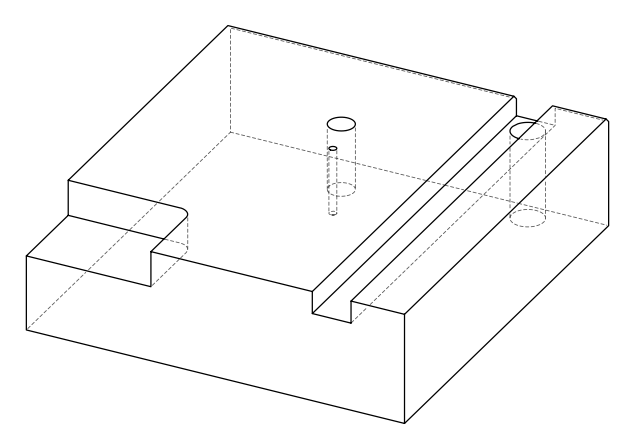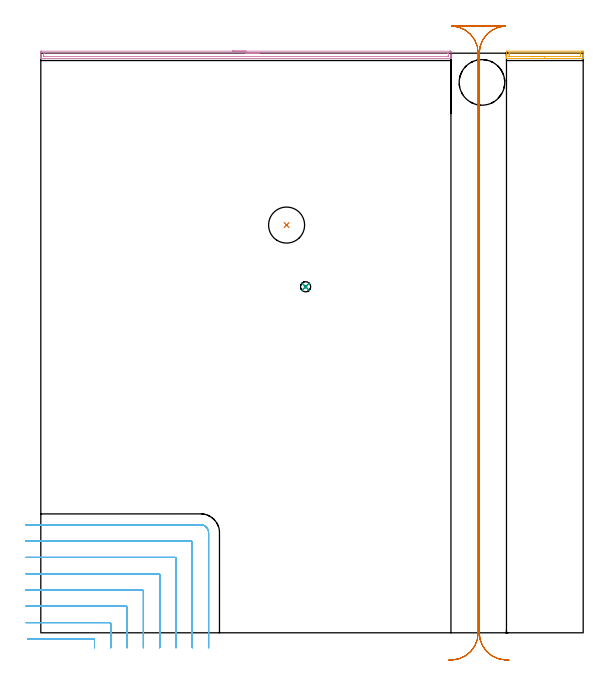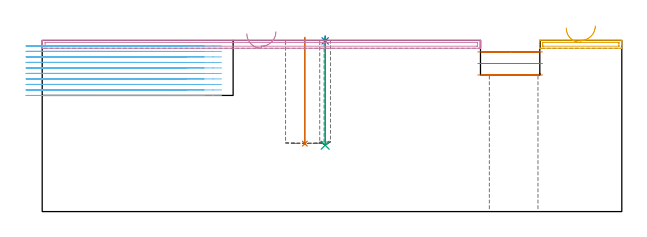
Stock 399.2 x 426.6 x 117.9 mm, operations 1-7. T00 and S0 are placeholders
(PLAN: 8 operations, 6 tool changes, 40.3 min)
(1 INDEXABLE_INSERT_DRILL_BLIND_HOLE_FROM_SOLID | STEP1POCKET | NXT0302_024 | 0.29 min | 39004 mm3)
(2 SPOT_DRILL | STEP1POCKET_1 | NXT0321_9005460120000 | 0.03 min | 1 mm3)
(3 DRILL_BLIND_HOLE_INTO_CENTER | STEP1POCKET_1 | UGT0301_470 | 0.3 min | 3090 mm3)
(4 AREA_MILL | FG_CHAMFER_SURFACE | UGT0205_001 | 5.02 min | 4455 mm3)
(5 AREA_MILL_1 | FG_CHAMFER_SURFACE_1 | UGT0205_001 | 1.1 min | 879 mm3)
(6 MILL_CORNER_NOTCH_RECTANGULAR | CORNER_NOTCH_RECTANGULAR | NXT0201_012 | Follow Part, ap 4, ae 75% | 24.74 min | 434577 mm3)
(7 MILL_RECTANGULAR_SLOT | SLOT_RECTANGULAR | UGT0201_019 | Follow Part, ap 10, ae 75% | 6.18 min | 414229 mm3)
(8 MILL_THROUGH_HOLE_FROM_SOLID_MATERIAL | STEP1HOLE | UGT0201_018 | Circular | 2.64 min | 82942 mm3)
(TOOL NXT0302_024 | Index. Insert Drill 26.5mm [880-D2650L32-03] | D26.5 PA176 FL80 Z2)
(TOOL NXT0321_9005460120000 | NC Spot Drill, 142deg, 12mm, Carbide, Uncoated | D12 PA142 FL30 Z2)
(TOOL UGT0301_470 | Carbide Drill 7.5 mm | D7.5 PA118 FL76 Z2)
(TOOL UGT0205_001 | Chamfer Mill 20 x 3 x 45 deg. | D20 FL50 Z2)
(TOOL NXT0201_012 | ENDMILL 16mm [2P460-1600-NA 1630] | D16 FL38 Z6)
(TOOL UGT0201_019 | End mill 40 mm | D40 FL63 Z6)
(TOOL UGT0201_018 | End mill 30 mm | D30 FL50 Z4)
(OP 1 INDEXABLE_INSERT_DRILL_BLIND_HOLE_FROM_SOLID)
G17 G21 G94 G90
T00 M6
G54
G17 G0 G90 X180.9 Y300.1 S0 M3
G43 Z127.9 H1
G94 G81 G98 Z46.8 F250. R119.9
G80
M5
M2
(OP 2 SPOT_DRILL)
G17 G21 G94 G90
T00 M6
G54
G17 G0 G90 X194.9 Y254.7 S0 M3
G43 Z127.9 H0
G94 G81 G98 Z117.577 F250. R120.9
G80
M5
M2
(OP 3 DRILL_BLIND_HOLE_INTO_CENTER)
G17 G21 G94 G90
T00 M6
G54
G17 G0 G90 X194.9 Y254.7 S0 M3
G43 Z127.9 H0
G94 G81 G98 Z45.7 F250. R119.9
G80
M5
M2
(OP 4 AREA_MILL)
G17 G21 G94 G90
T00 M6
G54
G17 G0 G90 X140.95 Y428.1 S1061 M3
G43 Z127.9 H0
Z122.5
G94 G1 X140.988 Z121.628 F250.
X141.102 Z120.764
X141.291 Z119.912
X141.553 Z119.08
X141.887 Z118.274
X142.29 Z117.5
X142.758 Z116.764
X143.29 Z116.072
X143.879 Z115.429
X144.522 Z114.84
X145.214 Z114.308
X145.95 Z113.84
X146.724 Z113.437
X147.53 Z113.103
X148.362 Z112.841
X149.214 Z112.652
X150.078 Z112.538
X150.95 Z112.5
X300.803
X301.297 Y428.099 Z112.501
X301.785 Y428.094 Z112.503
X301.891 Y428.091 Z112.505
X301.9 Y427.61 Z112.985
Y425.842 Z114.752
Y425.269 Z115.328
Y424.958 Z115.638
Y424.384 Z116.212
Y424.074 Z116.521
Y423.453 Z117.147
Y423.044 Z117.555
Y422.717 Z117.874
X301.892 Y422.702 Z117.888
X301.744 Y422.7 Z117.9
X0.157
X0.008 Y422.702 Z117.888
X0. Y422.717 Z117.874
Y423.044 Z117.556
Y423.452 Z117.147
Y424.074 Z116.521
Y425.269 Z115.328
Y425.842 Z114.752
Y427.324 Z113.272
X0.003 Y427.61 Z112.985
X0.009 Y428.091 Z112.505
X0.115 Y428.094 Z112.503
X0.603 Y428.1 Z112.5
X150.95
Y426.686 Z113.914
X299.513 Y426.685 Z113.915
X299.555 Y426.684 Z113.916
X299.89 Y426.666 Z113.934
X299.895 Y426.568 Z114.032
X299.899 Y426.343 Z114.257
X299.898 Y424.576 Z116.024
X299.89 Y424.191 Z116.409
X299.876 Y424.121 Z116.479
X299.831 Y424.118 Z116.482
X299.725 Y424.115 Z116.485
X299.513 Y424.114 Z116.486
X2.387 Y424.115 Z116.485
X2.345 Y424.116 Z116.484
X2.01 Y424.134 Z116.466
X2.005 Y424.232 Z116.368
X2.001 Y424.457 Z116.143
X2.002 Y426.224 Z114.376
X2.01 Y426.609 Z113.991
X2.024 Y426.679 Z113.921
X2.069 Y426.682 Z113.918
X2.175 Y426.685 Z113.915
X2.387 Y426.686 Z113.914
X150.95
X151.822 Z113.952
X152.686 Z114.066
X153.538 Z114.255
X154.37 Z114.517
X155.176 Z114.851
X155.95 Z115.254
X156.686 Z115.723
X157.378 Z116.254
X158.021 Z116.843
X158.61 Z117.486
X159.142 Z118.178
X159.61 Z118.914
X160.013 Z119.688
X160.347 Z120.494
X160.609 Z121.326
X160.798 Z122.178
X160.912 Z123.043
X160.95 Z123.914
G0 Z127.9
M5
M2
(OP 5 AREA_MILL_1)
G17 G21 G94 G90
T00 M6
G54
G17 G0 G90 X380.95 Y422.7 S1061 M3
G43 Z127.9 H0
G94 G1 X380.912 Z127.028 F250.
X380.798 Z126.164
X380.609 Z125.312
X380.347 Z124.48
X380.013 Z123.674
X379.61 Z122.9
X379.141 Z122.164
X378.61 Z121.472
X378.021 Z120.829
X377.378 Z120.24
X376.686 Z119.708
X375.95 Z119.24
X375.176 Z118.837
X374.37 Z118.503
X373.538 Z118.241
X372.686 Z118.052
X371.822 Z117.938
X370.95 Z117.9
X342.853
X342.709 Y422.703 Z117.888
X342.707 Y422.715 Z117.876
X342.7 Y423.035 Z117.564
Y423.468 Z117.131
Y424.074 Z116.521
Y425.261 Z115.336
Y425.842 Z114.752
Y427.32 Z113.276
X342.703 Y427.61 Z112.985
X342.709 Y428.091 Z112.505
X342.811 Y428.094 Z112.503
X343.299 Y428.1 Z112.5
X398.107
X398.601 Y428.099 Z112.501
X399.089 Y428.094 Z112.503
X399.191 Y428.091 Z112.505
X399.2 Y427.61 Z112.985
Y425.842 Z114.752
Y425.261 Z115.336
Y424.958 Z115.638
Y424.377 Z116.22
Y424.074 Z116.521
Y423.468 Z117.131
Y423.19 Z117.41
Y423.035 Z117.564
X399.193 Y422.715 Z117.876
X399.191 Y422.703 Z117.888
X399.047 Y422.7 Z117.9
X370.95
Y424.114 Z116.486
X344.862 Y424.115 Z116.485
X344.772 Y424.116 Z116.484
X344.728 Y424.119 Z116.481
X344.713 Y424.121 Z116.479
X344.71 Y424.132 Z116.468
X344.705 Y424.231 Z116.369
X344.701 Y424.452 Z116.148
Y425.842 Z114.758
X344.702 Y426.219 Z114.381
X344.71 Y426.6 Z114.
X344.72 Y426.679 Z113.921
X344.764 Y426.681 Z113.919
X344.87 Y426.684 Z113.916
X345.083 Y426.686 Z113.914
X345.124
X397.038 Y426.685 Z113.915
X397.128 Y426.684 Z113.916
X397.172 Y426.681 Z113.919
X397.187 Y426.679 Z113.921
X397.19 Y426.668 Z113.932
X397.195 Y426.569 Z114.031
X397.199 Y426.348 Z114.252
Y424.958 Z115.642
X397.198 Y424.581 Z116.019
X397.19 Y424.2 Z116.4
X397.18 Y424.121 Z116.479
X397.136 Y424.119 Z116.481
X397.03 Y424.116 Z116.484
X396.817 Y424.114 Z116.486
X396.776
X370.95
X370.078 Z116.524
X369.213 Z116.638
X368.362 Z116.827
X367.53 Z117.089
X366.724 Z117.423
X365.95 Z117.826
X365.214 Z118.294
X364.522 Z118.825
X363.879 Z119.415
X363.29 Z120.058
X362.758 Z120.75
X362.29 Z121.486
X361.887 Z122.26
X361.553 Z123.066
X361.291 Z123.898
X361.102 Z124.749
X360.988 Z125.614
X360.95 Z126.486
G0 Z127.9
M5
M2
(OP 6 MILL_CORNER_NOTCH_RECTANGULAR)
G17 G21 G94 G90
T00 M6
G54
G17 G0 G90 X39.5 Y-11. S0 M3
G43 Z127.9 H1
Z114.11
G94 G1 Y-8. F250.
Y-5.293 F500.
G3 X38.707 Y-4.5 R0.8
G1 X-6.614
X-9.614 F250.
G0 Z127.9
X51.5 Y-11.
Z114.11
G1 Y-8.
Y6.706 F500.
G3 X50.706 Y7.5 R0.8
G1 X-8.
X-11. F250.
G0 Z127.9
X63.5 Y-11.
Z114.11
G1 Y-8.
Y18.706 F500.
G3 X62.706 Y19.5 R0.8
G1 X-8.
X-11. F250.
G0 Z127.9
X75.5 Y-11.
Z114.11
G1 Y-8.
Y30.705 F500.
G3 X74.705 Y31.5 R0.8
G1 X-8.
X-11. F250.
G0 Z127.9
X87.5 Y-11.
Z114.11
G1 Y-8.
Y42.705 F500.
G3 X86.705 Y43.5 R0.8
G1 X-8.
X-11. F250.
G0 Z127.9
X99.5 Y-11.
Z114.11
G1 Y-8.
Y54.705 F500.
G3 X98.705 Y55.5 R0.8
G1 X-8.
X-11. F250.
G0 Z127.9
X111.5 Y-11.
Z114.11
G1 Y-8.
Y66.704 F500.
G3 X110.704 Y67.5 R0.8
G1 X-8.
X-11. F250.
G0 Z127.9
X123.5 Y-11.
Z114.11
G1 Y-8.
Y73.7 F500.
G3 X117.7 Y79.5 R5.8
G1 X-8.
X-11. F250.
G0 Z127.9
X39.5 Y-11.
Z110.32
G1 Y-8.
Y-5.293 F500.
G3 X38.707 Y-4.5 R0.8
G1 X-6.614
X-9.614 F250.
G0 Z127.9
X51.5 Y-11.
Z110.32
G1 Y-8.
Y6.706 F500.
G3 X50.706 Y7.5 R0.8
G1 X-8.
X-11. F250.
G0 Z127.9
X63.5 Y-11.
Z110.32
G1 Y-8.
Y18.706 F500.
G3 X62.706 Y19.5 R0.8
G1 X-8.
X-11. F250.
G0 Z127.9
X75.5 Y-11.
Z110.32
G1 Y-8.
Y30.705 F500.
G3 X74.705 Y31.5 R0.8
G1 X-8.
X-11. F250.
G0 Z127.9
X87.5 Y-11.
Z110.32
G1 Y-8.
Y42.705 F500.
G3 X86.705 Y43.5 R0.8
G1 X-8.
X-11. F250.
G0 Z127.9
X99.5 Y-11.
Z110.32
G1 Y-8.
Y54.705 F500.
G3 X98.705 Y55.5 R0.8
G1 X-8.
X-11. F250.
G0 Z127.9
X111.5 Y-11.
Z110.32
G1 Y-8.
Y66.704 F500.
G3 X110.704 Y67.5 R0.8
G1 X-8.
X-11. F250.
G0 Z127.9
X123.5 Y-11.
Z110.32
G1 Y-8.
Y73.7 F500.
G3 X117.7 Y79.5 R5.8
G1 X-8.
X-11. F250.
G0 Z127.9
X39.5 Y-11.
Z106.53
G1 Y-8.
Y-5.293 F500.
G3 X38.707 Y-4.5 R0.8
G1 X-6.614
X-9.614 F250.
G0 Z127.9
X51.5 Y-11.
Z106.53
G1 Y-8.
Y6.706 F500.
G3 X50.706 Y7.5 R0.8
G1 X-8.
X-11. F250.
G0 Z127.9
X63.5 Y-11.
Z106.53
G1 Y-8.
Y18.706 F500.
G3 X62.706 Y19.5 R0.8
G1 X-8.
X-11. F250.
G0 Z127.9
X75.5 Y-11.
Z106.53
G1 Y-8.
Y30.705 F500.
G3 X74.705 Y31.5 R0.8
G1 X-8.
X-11. F250.
G0 Z127.9
X87.5 Y-11.
Z106.53
G1 Y-8.
Y42.705 F500.
G3 X86.705 Y43.5 R0.8
G1 X-8.
X-11. F250.
G0 Z127.9
X99.5 Y-11.
Z106.53
G1 Y-8.
Y54.705 F500.
G3 X98.705 Y55.5 R0.8
G1 X-8.
X-11. F250.
G0 Z127.9
X111.5 Y-11.
Z106.53
G1 Y-8.
Y66.704 F500.
G3 X110.704 Y67.5 R0.8
G1 X-8.
X-11. F250.
G0 Z127.9
X123.5 Y-11.
Z106.53
G1 Y-8.
Y73.7 F500.
G3 X117.7 Y79.5 R5.8
G1 X-8.
X-11. F250.
G0 Z127.9
X39.5 Y-11.
Z102.74
G1 Y-8.
Y-5.293 F500.
G3 X38.707 Y-4.5 R0.8
G1 X-6.614
X-9.614 F250.
G0 Z127.9
X51.5 Y-11.
Z102.74
G1 Y-8.
Y6.706 F500.
G3 X50.706 Y7.5 R0.8
G1 X-8.
X-11. F250.
G0 Z127.9
X63.5 Y-11.
Z102.74
G1 Y-8.
Y18.706 F500.
G3 X62.706 Y19.5 R0.8
G1 X-8.
X-11. F250.
G0 Z127.9
X75.5 Y-11.
Z102.74
G1 Y-8.
Y30.705 F500.
G3 X74.705 Y31.5 R0.8
G1 X-8.
X-11. F250.
G0 Z127.9
X87.5 Y-11.
Z102.74
G1 Y-8.
Y42.705 F500.
G3 X86.705 Y43.5 R0.8
G1 X-8.
X-11. F250.
G0 Z127.9
X99.5 Y-11.
Z102.74
G1 Y-8.
Y54.705 F500.
G3 X98.705 Y55.5 R0.8
G1 X-8.
X-11. F250.
G0 Z127.9
X111.5 Y-11.
Z102.74
G1 Y-8.
Y66.704 F500.
G3 X110.704 Y67.5 R0.8
G1 X-8.
X-11. F250.
G0 Z127.9
X123.5 Y-11.
Z102.74
G1 Y-8.
Y73.7 F500.
G3 X117.7 Y79.5 R5.8
G1 X-8.
X-11. F250.
G0 Z127.9
X39.5 Y-11.
Z98.95
G1 Y-8.
Y-5.293 F500.
G3 X38.707 Y-4.5 R0.8
G1 X-6.614
X-9.614 F250.
G0 Z127.9
X51.5 Y-11.
Z98.95
G1 Y-8.
Y6.706 F500.
G3 X50.706 Y7.5 R0.8
G1 X-8.
X-11. F250.
G0 Z127.9
X63.5 Y-11.
Z98.95
G1 Y-8.
Y18.706 F500.
G3 X62.706 Y19.5 R0.8
G1 X-8.
X-11. F250.
G0 Z127.9
X75.5 Y-11.
Z98.95
G1 Y-8.
Y30.705 F500.
G3 X74.705 Y31.5 R0.8
G1 X-8.
X-11. F250.
G0 Z127.9
X87.5 Y-11.
Z98.95
G1 Y-8.
Y42.705 F500.
G3 X86.705 Y43.5 R0.8
G1 X-8.
X-11. F250.
G0 Z127.9
X99.5 Y-11.
Z98.95
G1 Y-8.
Y54.705 F500.
G3 X98.705 Y55.5 R0.8
G1 X-8.
X-11. F250.
G0 Z127.9
X111.5 Y-11.
Z98.95
G1 Y-8.
Y66.704 F500.
G3 X110.704 Y67.5 R0.8
G1 X-8.
X-11. F250.
G0 Z127.9
X123.5 Y-11.
Z98.95
G1 Y-8.
Y73.7 F500.
G3 X117.7 Y79.5 R5.8
G1 X-8.
X-11. F250.
G0 Z127.9
X39.5 Y-11.
Z95.16
G1 Y-8.
Y-5.293 F500.
G3 X38.707 Y-4.5 R0.8
G1 X-6.614
X-9.614 F250.
G0 Z127.9
X51.5 Y-11.
Z95.16
G1 Y-8.
Y6.706 F500.
G3 X50.706 Y7.5 R0.8
G1 X-8.
X-11. F250.
G0 Z127.9
X63.5 Y-11.
Z95.16
G1 Y-8.
Y18.706 F500.
G3 X62.706 Y19.5 R0.8
G1 X-8.
X-11. F250.
G0 Z127.9
X75.5 Y-11.
Z95.16
G1 Y-8.
Y30.705 F500.
G3 X74.705 Y31.5 R0.8
G1 X-8.
X-11. F250.
G0 Z127.9
X87.5 Y-11.
Z95.16
G1 Y-8.
Y42.705 F500.
G3 X86.705 Y43.5 R0.8
G1 X-8.
X-11. F250.
G0 Z127.9
X99.5 Y-11.
Z95.16
G1 Y-8.
Y54.705 F500.
G3 X98.705 Y55.5 R0.8
G1 X-8.
X-11. F250.
G0 Z127.9
X111.5 Y-11.
Z95.16
G1 Y-8.
Y66.704 F500.
G3 X110.704 Y67.5 R0.8
G1 X-8.
X-11. F250.
G0 Z127.9
X123.5 Y-11.
Z95.16
G1 Y-8.
Y73.7 F500.
G3 X117.7 Y79.5 R5.8
G1 X-8.
X-11. F250.
G0 Z127.9
X39.5 Y-11.
Z91.37
G1 Y-8.
Y-5.293 F500.
G3 X38.707 Y-4.5 R0.8
G1 X-6.614
X-9.614 F250.
G0 Z127.9
X51.5 Y-11.
Z91.37
G1 Y-8.
Y6.706 F500.
G3 X50.706 Y7.5 R0.8
G1 X-8.
X-11. F250.
G0 Z127.9
X63.5 Y-11.
Z91.37
G1 Y-8.
Y18.706 F500.
G3 X62.706 Y19.5 R0.8
G1 X-8.
X-11. F250.
G0 Z127.9
X75.5 Y-11.
Z91.37
G1 Y-8.
Y30.705 F500.
G3 X74.705 Y31.5 R0.8
G1 X-8.
X-11. F250.
G0 Z127.9
X87.5 Y-11.
Z91.37
G1 Y-8.
Y42.705 F500.
G3 X86.705 Y43.5 R0.8
G1 X-8.
X-11. F250.
G0 Z127.9
X99.5 Y-11.
Z91.37
G1 Y-8.
Y54.705 F500.
G3 X98.705 Y55.5 R0.8
G1 X-8.
X-11. F250.
G0 Z127.9
X111.5 Y-11.
Z91.37
G1 Y-8.
Y66.704 F500.
G3 X110.704 Y67.5 R0.8
G1 X-8.
X-11. F250.
G0 Z127.9
X123.5 Y-11.
Z91.37
G1 Y-8.
Y73.7 F500.
G3 X117.7 Y79.5 R5.8
G1 X-8.
X-11. F250.
G0 Z127.9
X39.5 Y-11.
Z87.58
G1 Y-8.
Y-5.293 F500.
G3 X38.707 Y-4.5 R0.8
G1 X-6.614
X-9.614 F250.
G0 Z127.9
X51.5 Y-11.
Z87.58
G1 Y-8.
Y6.706 F500.
G3 X50.706 Y7.5 R0.8
G1 X-8.
X-11. F250.
G0 Z127.9
X63.5 Y-11.
Z87.58
G1 Y-8.
Y18.706 F500.
G3 X62.706 Y19.5 R0.8
G1 X-8.
X-11. F250.
G0 Z127.9
X75.5 Y-11.
Z87.58
G1 Y-8.
Y30.705 F500.
G3 X74.705 Y31.5 R0.8
G1 X-8.
X-11. F250.
G0 Z127.9
X87.5 Y-11.
Z87.58
G1 Y-8.
Y42.705 F500.
G3 X86.705 Y43.5 R0.8
G1 X-8.
X-11. F250.
G0 Z127.9
X99.5 Y-11.
Z87.58
G1 Y-8.
Y54.705 F500.
G3 X98.705 Y55.5 R0.8
G1 X-8.
X-11. F250.
G0 Z127.9
X111.5 Y-11.
Z87.58
G1 Y-8.
Y66.704 F500.
G3 X110.704 Y67.5 R0.8
G1 X-8.
X-11. F250.
G0 Z127.9
X123.5 Y-11.
Z87.58
G1 Y-8.
Y73.7 F500.
G3 X117.7 Y79.5 R5.8
G1 X-8.
X-11. F250.
G0 Z127.9
X39.5 Y-11.
Z83.79
G1 Y-8.
Y-5.293 F500.
G3 X38.707 Y-4.5 R0.8
G1 X-6.614
X-9.614 F250.
G0 Z127.9
X51.5 Y-11.
Z83.79
G1 Y-8.
Y6.706 F500.
G3 X50.706 Y7.5 R0.8
G1 X-8.
X-11. F250.
G0 Z127.9
X63.5 Y-11.
Z83.79
G1 Y-8.
Y18.706 F500.
G3 X62.706 Y19.5 R0.8
G1 X-8.
X-11. F250.
G0 Z127.9
X75.5 Y-11.
Z83.79
G1 Y-8.
Y30.705 F500.
G3 X74.705 Y31.5 R0.8
G1 X-8.
X-11. F250.
G0 Z127.9
X87.5 Y-11.
Z83.79
G1 Y-8.
Y42.705 F500.
G3 X86.705 Y43.5 R0.8
G1 X-8.
X-11. F250.
G0 Z127.9
X99.5 Y-11.
Z83.79
G1 Y-8.
Y54.705 F500.
G3 X98.705 Y55.5 R0.8
G1 X-8.
X-11. F250.
G0 Z127.9
X111.5 Y-11.
Z83.79
G1 Y-8.
Y66.704 F500.
G3 X110.704 Y67.5 R0.8
G1 X-8.
X-11. F250.
G0 Z127.9
X123.5 Y-11.
Z83.79
G1 Y-8.
Y73.7 F500.
G3 X117.7 Y79.5 R5.8
G1 X-8.
X-11. F250.
G0 Z127.9
X39.5 Y-11.
Z80.
G1 Y-8.
Y-5.293 F500.
G3 X38.707 Y-4.5 R0.8
G1 X-6.614
X-9.614 F250.
G0 Z127.9
X51.5 Y-11.
Z80.
G1 Y-8.
Y6.706 F500.
G3 X50.706 Y7.5 R0.8
G1 X-8.
X-11. F250.
G0 Z127.9
X63.5 Y-11.
Z80.
G1 Y-8.
Y18.706 F500.
G3 X62.706 Y19.5 R0.8
G1 X-8.
X-11. F250.
G0 Z127.9
X75.5 Y-11.
Z80.
G1 Y-8.
Y30.705 F500.
G3 X74.705 Y31.5 R0.8
G1 X-8.
X-11. F250.
G0 Z127.9
X87.5 Y-11.
Z80.
G1 Y-8.
Y42.705 F500.
G3 X86.705 Y43.5 R0.8
G1 X-8.
X-11. F250.
G0 Z127.9
X99.5 Y-11.
Z80.
G1 Y-8.
Y54.705 F500.
G3 X98.705 Y55.5 R0.8
G1 X-8.
X-11. F250.
G0 Z127.9
X111.5 Y-11.
Z80.
G1 Y-8.
Y66.704 F500.
G3 X110.704 Y67.5 R0.8
G1 X-8.
X-11. F250.
G0 Z127.9
X123.5 Y-11.
Z80.
G1 Y-8.
Y73.7 F500.
G3 X117.7 Y79.5 R5.8
G1 X-8.
X-11. F250.
G0 Z127.9
M5
M2
(OP 7 MILL_RECTANGULAR_SLOT)
G17 G21 G94 G90
T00 M6
G54
G17 G0 G90 X344.6 Y-20.134 S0 M3
G43 Z127.9 H0
Z109.967
G94 G1 X341.605 Y-19.97 F250.
G2 X322.7 Y0. R20. F500.
G1 Y426.6
G2 X342.068 Y446.59 R20.
G1 X302.532
G2 X321.9 Y426.6 R20.
G1 Y0.
G2 X302.995 Y-19.97 R20.
G1 X300. Y-20.134 F250.
G0 X344.6 Z102.033
G1 X341.605 Y-19.97
G2 X322.7 Y0. R20. F500.
G1 Y426.6
G2 X342.068 Y446.59 R20.
G1 X302.532
G2 X321.9 Y426.6 R20.
G1 Y0.
G2 X302.995 Y-19.97 R20.
G1 X300. Y-20.134 F250.
G0 X344.6 Z94.1
G1 X341.605 Y-19.97
G2 X322.7 Y0. R20. F500.
G1 Y426.6
G2 X342.068 Y446.59 R20.
G1 X302.532
G2 X321.9 Y426.6 R20.
G1 Y0.
G2 X302.995 Y-19.97 R20.
G1 X300. Y-20.134 F250.
G0 Z127.9
M5
M2
